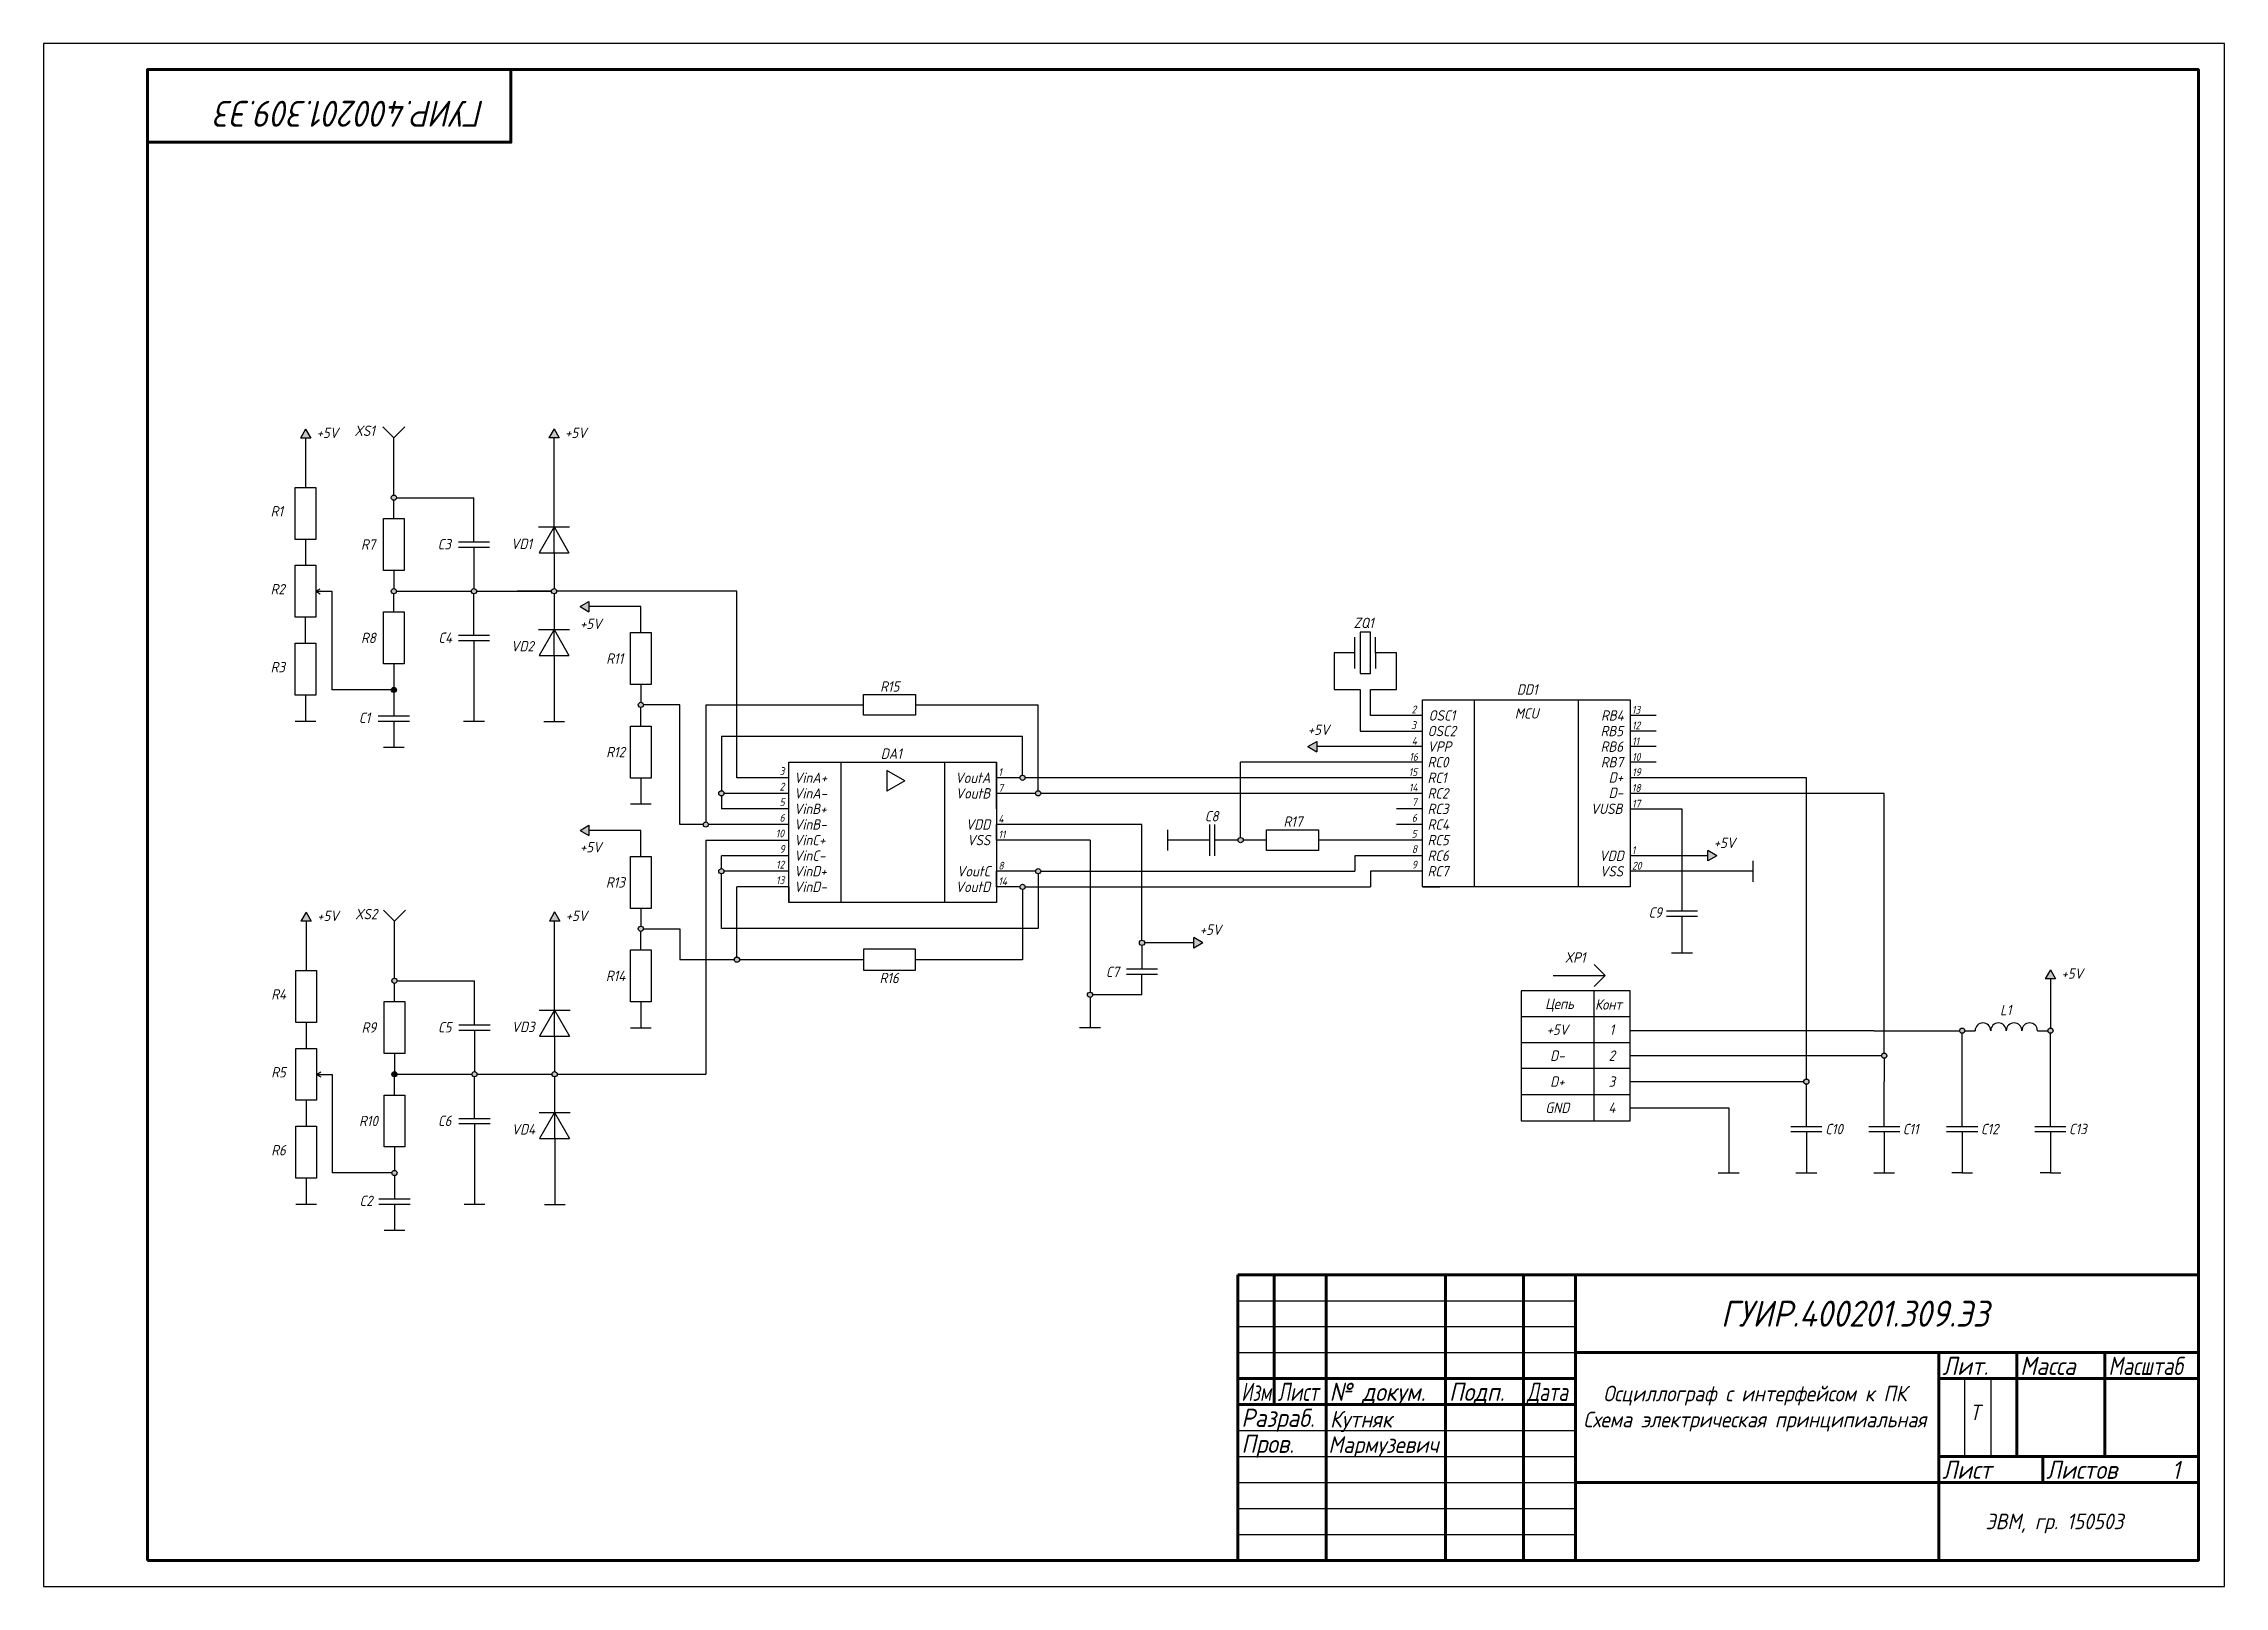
# Model space of a CAD drawing. Header units: millimetres. Extents: x 0 to 420, y 0 to 297.
import ezdxf
from ezdxf.enums import TextEntityAlignment as Align

# ---------------------------------------------------------------- set-up
doc = ezdxf.new("R2010")
doc.units = ezdxf.units.MM
doc.header["$LTSCALE"] = 0.5
doc.layers.get('Defpoints').update_dxf_attribs({"color": 5})
doc.styles.get("Standard").update_dxf_attribs({"font": 'isocpeui.ttf', "width": 0.9})

msp = doc.modelspace()

# ---------------------------------------------------------------- hatches: boundary and pattern name
h = msp.add_hatch(color=256)
h.dxf.hatch_style = 1
h.paths.add_polyline_path([(66.98, 191.59, 1), (67.98, 191.59, 1)])
h.paths.add_polyline_path([(50.57, 129.81), (49.57, 128.07), (51.57, 128.07)])
h.paths.add_polyline_path([(67.09, 116.59, 1), (68.09, 116.59, 1)])
h.paths.add_polyline_path([(68.09, 79.59, 1), (67.09, 79.59, 1)])
h.paths.add_polyline_path([(43.36, 82.47), (47.23, 82.47), (47.23, 85.47), (43.36, 85.47)], flags=9)
h.paths.add_polyline_path([(43.36, 112.47), (47.34, 112.47), (47.34, 115.47), (43.36, 115.47)], flags=9)
h.paths.add_polyline_path([(43.36, 97.47), (47.33, 97.47), (47.33, 100.47), (43.36, 100.47)], flags=9)
h.paths.add_polyline_path([(60.35, 72.71), (63.85, 72.71), (63.85, 75.71), (60.35, 75.71)], flags=9)
h.paths.add_polyline_path([(308.67, 128.22), (312.46, 128.22), (312.46, 131.22), (308.67, 131.22)], flags=9)
h.paths.add_polyline_path([(107.81, 116.03), (112.72, 116.03), (112.72, 119.03), (107.81, 119.03)], flags=9)
h.paths.add_polyline_path([(107.81, 134.03), (112.72, 134.03), (112.72, 137.03), (107.81, 137.03)], flags=9)
h.paths.add_polyline_path([(389.63, 86.55), (394.36, 86.55), (394.36, 89.55), (389.63, 89.55)], flags=9)
h.paths.add_polyline_path([(238.29, 145.69), (243.3, 145.69), (243.3, 148.73), (238.29, 148.73)], flags=9)
h.paths.add_polyline_path([(223.15, 146.76), (226.95, 146.76), (226.95, 149.76), (223.15, 149.76)], flags=9)
h.paths.add_polyline_path([(305.54, 137.62), (308.34, 137.62), (308.34, 139.87), (305.54, 139.87)], flags=9)
h.paths.add_polyline_path([(298.9, 136.16), (304.71, 136.16), (304.71, 139.16), (298.9, 139.16)], flags=9)
h.paths.add_polyline_path([(305.52, 140.62), (307.17, 140.62), (307.17, 142.87), (305.52, 142.87)], flags=9)
h.paths.add_polyline_path([(299, 139.16), (304.84, 139.16), (304.84, 142.16), (299, 142.16)], flags=9)
h.paths.add_polyline_path([(91.02, 86.49), (95, 86.49), (95, 89.49), (91.02, 89.49)], flags=9)
h.paths.add_polyline_path([(91.02, 106.2), (95, 106.2), (95, 109.2), (91.02, 109.2)], flags=9)
h.paths.add_polyline_path([(75.46, 88.13), (79.15, 88.13), (79.15, 91.13), (75.46, 91.13)], flags=9)
h.paths.add_polyline_path([(60.27, 88.09), (65.12, 88.09), (65.12, 91.09), (60.27, 91.09)], flags=9)
h.paths.add_polyline_path([(75.46, 106.13), (79.25, 106.13), (79.25, 109.13), (75.46, 109.13)], flags=9)
h.paths.add_polyline_path([(60.76, 106.09), (64.74, 106.09), (64.74, 109.09), (60.76, 109.09)], flags=9)
h.paths.add_polyline_path([(59.5, 126.47), (65.16, 126.47), (65.16, 129.47), (59.5, 129.47)], flags=9)
h.paths.add_polyline_path([(160.51, 115.62), (165.32, 115.62), (165.32, 118.62), (160.51, 118.62)], flags=9)
h.paths.add_polyline_path([(107.87, 159.12), (112.78, 159.12), (112.78, 162.12), (107.87, 162.12)], flags=9)
h.paths.add_polyline_path([(107.87, 177.12), (112.49, 177.12), (112.49, 180.12), (107.87, 180.12)], flags=9)
h.paths.add_polyline_path([(183.52, 143.62), (185.87, 143.62), (185.87, 145.87), (183.52, 145.87)], flags=9)
h.paths.add_polyline_path([(177.03, 142.17), (182.84, 142.17), (182.84, 145.17), (177.03, 145.17)], flags=9)
h.paths.add_polyline_path([(183.52, 146.62), (185.39, 146.62), (185.39, 148.87), (183.52, 148.87)], flags=9)
h.paths.add_polyline_path([(177, 145.17), (182.84, 145.17), (182.84, 148.17), (177, 148.17)], flags=9)
h.paths.add_polyline_path([(183.52, 134.62), (186.09, 134.62), (186.09, 136.87), (183.52, 136.87)], flags=9)
h.paths.add_polyline_path([(174.76, 133.17), (182.84, 133.17), (182.84, 136.17), (174.76, 136.17)], flags=9)
h.paths.add_polyline_path([(183.52, 137.62), (185.39, 137.62), (185.39, 139.87), (183.52, 139.87)], flags=9)
h.paths.add_polyline_path([(174.87, 136.17), (182.84, 136.17), (182.84, 139.17), (174.87, 139.17)], flags=9)
h.paths.add_polyline_path([(160.63, 171.74), (165.53, 171.74), (165.53, 174.74), (160.63, 174.74)], flags=9)
h.paths.add_polyline_path([(90.9, 179.49), (94.88, 179.49), (94.88, 182.49), (90.9, 182.49)], flags=9)
h.paths.add_polyline_path([(90.9, 199.2), (94.59, 199.2), (94.59, 202.2), (90.9, 202.2)], flags=9)
h.paths.add_polyline_path([(43.24, 175.47), (47.22, 175.47), (47.22, 178.47), (43.24, 178.47)], flags=9)
h.paths.add_polyline_path([(43.24, 205.47), (46.93, 205.47), (46.93, 208.47), (43.24, 208.47)], flags=9)
h.paths.add_polyline_path([(43.24, 190.47), (47.22, 190.47), (47.22, 193.47), (43.24, 193.47)], flags=9)
h.paths.add_polyline_path([(160.74, 158.81), (166.11, 158.81), (166.11, 161.81), (160.74, 161.81)], flags=9)
h.paths.add_polyline_path([(60.23, 165.71), (63.74, 165.71), (63.74, 168.71), (60.23, 168.71)], flags=9)
h.paths.add_polyline_path([(75.53, 181.13), (79.33, 181.13), (79.33, 184.13), (75.53, 184.13)], flags=9)
h.paths.add_polyline_path([(60.65, 181.09), (64.63, 181.09), (64.63, 184.09), (60.65, 184.09)], flags=9)
h.paths.add_polyline_path([(75.4, 199.13), (79.2, 199.13), (79.2, 202.13), (75.4, 202.13)], flags=9)
h.paths.add_polyline_path([(60.64, 199.06), (64.72, 199.06), (64.72, 202.1), (60.64, 202.1)], flags=9)
h.paths.add_polyline_path([(59.38, 220.97), (64.75, 220.97), (64.75, 223.97), (59.38, 223.97)], flags=9)
h.paths.add_polyline_path([(204.1, 116.76), (207.99, 116.76), (207.99, 119.79), (204.1, 119.79)], flags=9)
h.paths.add_polyline_path([(300.7, 99.87), (303.19, 99.87), (303.19, 104.67), (300.7, 104.67)], flags=9)
h.paths.add_polyline_path([(300.68, 89.85), (303.18, 89.85), (303.18, 94.65), (300.68, 94.65)], flags=9)
h.paths.add_polyline_path([(300.7, 94.87), (303.19, 94.87), (303.19, 99.67), (300.7, 99.67)], flags=9)
h.paths.add_polyline_path([(300.68, 104.87), (302.88, 104.87), (302.88, 109.67), (300.68, 109.67)], flags=9)
h.paths.add_polyline_path([(288.57, 89.85), (294.23, 89.85), (294.23, 94.65), (288.57, 94.65)], flags=9)
h.paths.add_polyline_path([(289.57, 94.87), (293.36, 94.87), (293.36, 99.67), (289.57, 99.67)], flags=9)
h.paths.add_polyline_path([(289.58, 99.87), (293.37, 99.87), (293.37, 104.67), (289.58, 104.67)], flags=9)
h.paths.add_polyline_path([(289.48, 104.87), (293.26, 104.87), (293.26, 109.67), (289.48, 109.67)], flags=9)
h.paths.add_polyline_path([(183.51, 152.6), (185.45, 152.6), (185.45, 154.88), (183.51, 154.88)], flags=9)
h.paths.add_polyline_path([(174.85, 151.17), (182.84, 151.17), (182.84, 154.17), (174.85, 154.17)], flags=9)
h.paths.add_polyline_path([(183.52, 155.62), (185.17, 155.62), (185.17, 157.87), (183.52, 157.87)], flags=9)
h.paths.add_polyline_path([(174.76, 154.17), (182.84, 154.17), (182.84, 157.17), (174.76, 157.17)], flags=9)
h.paths.add_polyline_path([(141.38, 155.84), (143.24, 155.84), (143.24, 158.09), (141.38, 158.09)], flags=9)
h.paths.add_polyline_path([(144.05, 154.17), (151.58, 154.17), (151.58, 157.17), (144.05, 157.17)], flags=9)
h.paths.add_polyline_path([(140.7, 134.81), (143.26, 134.81), (143.26, 137.06), (140.7, 137.06)], flags=9)
h.paths.add_polyline_path([(144.05, 133.17), (151.39, 133.17), (151.39, 136.17), (144.05, 136.17)], flags=9)
h.paths.add_polyline_path([(140.7, 137.81), (143.26, 137.81), (143.26, 140.06), (140.7, 140.06)], flags=9)
h.paths.add_polyline_path([(144.05, 136.17), (151.39, 136.17), (151.39, 139.17), (144.05, 139.17)], flags=9)
h.paths.add_polyline_path([(141.38, 140.84), (143.24, 140.84), (143.24, 143.09), (141.38, 143.09)], flags=9)
h.paths.add_polyline_path([(144.05, 139.17), (151.2, 139.17), (151.2, 142.17), (144.05, 142.17)], flags=9)
h.paths.add_polyline_path([(140.65, 143.81), (143.16, 143.81), (143.16, 146.06), (140.65, 146.06)], flags=9)
h.paths.add_polyline_path([(144.05, 142.17), (151.2, 142.17), (151.2, 145.17), (144.05, 145.17)], flags=9)
h.paths.add_polyline_path([(141.38, 146.84), (143.17, 146.84), (143.17, 149.09), (141.38, 149.09)], flags=9)
h.paths.add_polyline_path([(144.05, 145.17), (151.39, 145.17), (151.39, 148.17), (144.05, 148.17)], flags=9)
h.paths.add_polyline_path([(141.38, 149.84), (143.24, 149.84), (143.24, 152.09), (141.38, 152.09)], flags=9)
h.paths.add_polyline_path([(144.05, 148.17), (151.39, 148.17), (151.39, 151.17), (144.05, 151.17)], flags=9)
h.paths.add_polyline_path([(141.38, 152.84), (143.25, 152.84), (143.25, 155.09), (141.38, 155.09)], flags=9)
h.paths.add_polyline_path([(144.05, 151.17), (151.58, 151.17), (151.58, 154.17), (144.05, 154.17)], flags=9)
h.paths.add_polyline_path([(372.67, 86.54), (377.4, 86.54), (377.4, 89.54), (372.67, 89.54)], flags=9)
h.paths.add_polyline_path([(376.31, 109.46), (379.82, 109.46), (379.82, 112.46), (376.31, 112.46)], flags=9)
h.paths.add_polyline_path([(342.7, 86.54), (347.37, 86.54), (347.37, 89.54), (342.7, 89.54)], flags=9)
h.paths.add_polyline_path([(357.62, 86.54), (362.06, 86.54), (362.06, 89.54), (357.62, 89.54)], flags=9)
h.paths.add_polyline_path([(288.6, 110.15), (295.4, 110.15), (295.4, 113.75), (288.6, 113.75)], flags=9)
h.paths.add_polyline_path([(298.32, 110.52), (305.16, 110.52), (305.16, 113.52), (298.32, 113.52)], flags=9)
h.paths.add_polyline_path([(292.47, 119.57), (297.84, 119.57), (297.84, 122.57), (292.47, 122.57)], flags=9)
h.paths.add_polyline_path([(251.8, 183.98), (256.98, 183.98), (256.98, 186.99), (251.8, 186.99)], flags=9)
h.paths.add_polyline_path([(305.54, 149.53), (308.18, 149.53), (308.18, 151.81), (305.54, 151.81)], flags=9)
h.paths.add_polyline_path([(305.52, 152.58), (308.09, 152.58), (308.09, 154.83), (305.52, 154.83)], flags=9)
h.paths.add_polyline_path([(305.57, 155.63), (308.14, 155.63), (308.14, 157.88), (305.57, 157.88)], flags=9)
h.paths.add_polyline_path([(297.36, 148.19), (304.6, 148.19), (304.6, 151.19), (297.36, 151.19)], flags=9)
h.paths.add_polyline_path([(300.91, 151.27), (304.71, 151.27), (304.71, 154.27), (300.91, 154.27)], flags=9)
h.paths.add_polyline_path([(300.91, 154.21), (304.71, 154.21), (304.71, 157.21), (300.91, 157.21)], flags=9)
h.paths.add_polyline_path([(305.58, 158.56), (308.09, 158.56), (308.09, 160.81), (305.58, 160.81)], flags=9)
h.paths.add_polyline_path([(305.55, 161.56), (307.9, 161.56), (307.9, 163.81), (305.55, 163.81)], flags=9)
h.paths.add_polyline_path([(299.15, 157.13), (304.72, 157.13), (304.72, 160.17), (299.15, 160.17)], flags=9)
h.paths.add_polyline_path([(299.34, 160.16), (304.71, 160.16), (304.71, 163.16), (299.34, 163.16)], flags=9)
h.paths.add_polyline_path([(305.54, 164.62), (308.11, 164.62), (308.11, 166.87), (305.54, 166.87)], flags=9)
h.paths.add_polyline_path([(299.25, 163.16), (304.71, 163.16), (304.71, 166.16), (299.25, 166.16)], flags=9)
h.paths.add_polyline_path([(263.15, 137.82), (265.01, 137.82), (265.01, 140.07), (263.15, 140.07)], flags=9)
h.paths.add_polyline_path([(266.05, 136.13), (271.43, 136.13), (271.43, 139.17), (266.05, 139.17)], flags=9)
h.paths.add_polyline_path([(305.52, 167.62), (308.09, 167.62), (308.09, 169.87), (305.52, 169.87)], flags=9)
h.paths.add_polyline_path([(263.15, 140.82), (265.02, 140.82), (265.02, 143.07), (263.15, 143.07)], flags=9)
h.paths.add_polyline_path([(263.11, 143.77), (264.97, 143.77), (264.97, 146.02), (263.11, 146.02)], flags=9)
h.paths.add_polyline_path([(263.15, 146.83), (264.94, 146.83), (264.94, 149.08), (263.15, 149.08)], flags=9)
h.paths.add_polyline_path([(263.16, 149.82), (265.1, 149.82), (265.1, 152.1), (263.16, 152.1)], flags=9)
h.paths.add_polyline_path([(262.57, 152.65), (265.14, 152.65), (265.14, 154.9), (262.57, 154.9)], flags=9)
h.paths.add_polyline_path([(262.54, 155.63), (265.1, 155.63), (265.1, 157.88), (262.54, 157.88)], flags=9)
h.paths.add_polyline_path([(262.66, 158.57), (265.14, 158.57), (265.14, 160.82), (262.66, 160.82)], flags=9)
h.paths.add_polyline_path([(263.12, 161.63), (264.99, 161.63), (264.99, 163.88), (263.12, 163.88)], flags=9)
h.paths.add_polyline_path([(263.01, 164.69), (264.88, 164.69), (264.88, 166.94), (263.01, 166.94)], flags=9)
h.paths.add_polyline_path([(263.09, 167.67), (264.96, 167.67), (264.96, 169.92), (263.09, 169.92)], flags=9)
h.paths.add_polyline_path([(282.85, 166.56), (288.59, 166.56), (288.59, 169.56), (282.85, 169.56)], flags=9)
h.paths.add_polyline_path([(283.25, 171.16), (288.43, 171.16), (288.43, 174.16), (283.25, 174.16)], flags=9)
h.paths.add_polyline_path([(299.37, 166.16), (304.84, 166.16), (304.84, 169.16), (299.37, 169.16)], flags=9)
h.paths.add_polyline_path([(266.24, 166.17), (272.72, 166.17), (272.72, 169.17), (266.24, 169.17)], flags=9)
h.paths.add_polyline_path([(266.05, 163.17), (272.83, 163.17), (272.83, 166.17), (266.05, 166.17)], flags=9)
h.paths.add_polyline_path([(266.05, 160.17), (271.87, 160.17), (271.87, 163.17), (266.05, 163.17)], flags=9)
h.paths.add_polyline_path([(266.05, 157.17), (271.27, 157.17), (271.27, 160.17), (266.05, 160.17)], flags=9)
h.paths.add_polyline_path([(266.05, 139.17), (271.23, 139.17), (271.23, 142.17), (266.05, 142.17)], flags=9)
h.paths.add_polyline_path([(266.05, 142.17), (271.33, 142.17), (271.33, 145.17), (266.05, 145.17)], flags=9)
h.paths.add_polyline_path([(266.05, 145.17), (271.34, 145.17), (271.34, 148.17), (266.05, 148.17)], flags=9)
h.paths.add_polyline_path([(266.05, 148.17), (271.34, 148.17), (271.34, 151.17), (266.05, 151.17)], flags=9)
h.paths.add_polyline_path([(266.05, 151.17), (271.34, 151.17), (271.34, 154.17), (266.05, 154.17)], flags=9)
h.paths.add_polyline_path([(266.05, 154.17), (271.05, 154.17), (271.05, 157.17), (266.05, 157.17)], flags=9)
h.paths.add_polyline_path([(300.07, 23.67), (362.08, 23.67), (362.08, 40.87), (300.07, 40.87)], flags=9)
h.paths.add_polyline_path([(381.14, 19.85), (384.99, 19.85), (384.99, 25.1), (381.14, 25.1)], flags=9)
h.paths.add_polyline_path([(410.74, 19.79), (414.59, 19.79), (414.59, 25.04), (410.74, 25.04)], flags=9)
h.paths.add_polyline_path([(374.76, 9.13), (404.25, 9.13), (404.25, 14.98), (374.76, 14.98)], flags=9)
h.paths.add_polyline_path([(371.99, 31.25), (376.12, 31.25), (376.12, 35.75), (371.99, 35.75)], flags=9)
h.paths.add_polyline_path([(323.51, 48.75), (380.99, 48.75), (380.99, 56.25), (323.51, 56.25)], flags=9)
h.paths.add_polyline_path([(87.99, 287.25), (30.51, 287.25), (30.51, 279.75), (87.99, 279.75)], flags=9)
h.paths.add_polyline_path([(248.13, 23.69), (272.32, 23.69), (272.32, 29.93), (248.13, 29.93)], flags=9)
h.paths.add_polyline_path([(248.44, 28.58), (264.14, 28.58), (264.14, 34.82), (248.44, 34.82)], flags=9)
h.paths.add_polyline_path([(366.53, 19.83), (378.18, 19.83), (378.18, 25.08), (366.53, 25.08)], flags=9)
h.paths.add_polyline_path([(386.53, 19.83), (402.71, 19.83), (402.71, 25.08), (386.53, 25.08)], flags=9)
h.paths.add_polyline_path([(398.53, 39.83), (416.93, 39.83), (416.93, 45.08), (398.53, 45.08)], flags=9)
h.paths.add_polyline_path([(381.53, 39.83), (395.35, 39.83), (395.35, 45.08), (381.53, 45.08)], flags=9)
h.paths.add_polyline_path([(366.53, 39.83), (377.09, 39.83), (377.09, 45.08), (366.53, 45.08)], flags=9)
h.paths.add_polyline_path([(231.27, 23.51), (243.98, 23.51), (243.98, 30.34), (231.27, 30.34)], flags=9)
h.paths.add_polyline_path([(231.27, 28.51), (249.03, 28.51), (249.03, 35.34), (231.27, 35.34)], flags=9)
h.paths.add_polyline_path([(286.4, 34.17), (297.65, 34.17), (297.65, 40.21), (286.4, 40.21)], flags=9)
h.paths.add_polyline_path([(271.53, 34.83), (283.72, 34.83), (283.72, 40.08), (271.53, 40.08)], flags=9)
h.paths.add_polyline_path([(248.27, 33.51), (269.14, 33.51), (269.14, 40.34), (248.27, 40.34)], flags=9)
h.paths.add_polyline_path([(238.53, 34.83), (248.53, 34.83), (248.53, 40.08), (238.53, 40.08)], flags=9)
h.paths.add_polyline_path([(231.53, 34.83), (239.75, 34.83), (239.75, 40.08), (231.53, 40.08)], flags=9)
h = msp.add_hatch(color=256)
h.dxf.hatch_style = 1
h.paths.add_polyline_path([(385.51, 116.97), (387.51, 116.97), (386.51, 118.71)])
h.paths.add_polyline_path([(320.54, 139.66), (322.27, 140.66), (320.54, 141.66)])
h.paths.add_polyline_path([(370.02, 106.97, 1), (369.02, 106.97, 1)])
h.paths.add_polyline_path([(387.01, 106.97, 1), (386.01, 106.97, 1)])
h.paths.add_polyline_path([(354.01, 102.16, 1), (355.01, 102.16, 1)])
h.paths.add_polyline_path([(340.01, 97.16, 1), (339.01, 97.16, 1)])
h.paths.add_polyline_path([(245.23, 160.67), (245.23, 162.67), (243.49, 161.67)])
h.paths.add_polyline_path([(231.05, 143.67, 1), (230.05, 143.67, 1)])
h.paths.add_polyline_path([(211.05, 123.89, 1), (212.05, 123.89, 1)])
h.paths.add_polyline_path([(202.05, 113.89, 1), (201.05, 113.89, 1)])
h.paths.add_polyline_path([(191.05, 152.67, 1), (192.05, 152.67, 1)])
h.paths.add_polyline_path([(189.05, 155.67, 1), (188.05, 155.67, 1)])
h.paths.add_polyline_path([(189.05, 134.67, 1), (188.05, 134.67, 1)])
h.paths.add_polyline_path([(191.05, 137.67, 1), (192.05, 137.67, 1)])
h.paths.add_polyline_path([(223.29, 123.89), (221.55, 124.89), (221.55, 122.89)])
h.paths.add_polyline_path([(130.05, 152.67, 1), (131.05, 152.67, 1)])
h.paths.add_polyline_path([(128.05, 146.67, 1), (127.05, 146.67, 1)])
h.paths.add_polyline_path([(131.05, 137.67, 1), (130.05, 137.67, 1)])
h.paths.add_polyline_path([(134.05, 120.64, 1), (133.05, 120.64, 1)])
h.paths.add_polyline_path([(114.55, 126.6, 1), (115.55, 126.6, 1)])
h.paths.add_polyline_path([(115.55, 169.7, 1), (114.55, 169.7, 1)])
h.paths.add_polyline_path([(105.05, 144.53), (105.05, 146.53), (103.32, 145.53)])
h.paths.add_polyline_path([(98.43, 129.83), (97.43, 128.09), (99.43, 128.09)])
h.paths.add_polyline_path([(103.32, 188.62), (105.05, 187.62), (105.05, 189.62)])
h.paths.add_polyline_path([(97.82, 191.59, 1), (98.82, 191.59, 1)])
h.paths.add_polyline_path([(83.4, 191.59, 1), (82.4, 191.59, 1)])
h.paths.add_polyline_path([(66.98, 209.59, 1), (67.98, 209.59, 1)])
h.paths.add_polyline_path([(51.46, 221.07), (50.46, 222.81), (49.46, 221.07)])
h.paths.add_polyline_path([(98.32, 222.83), (97.32, 221.09), (99.32, 221.09)])
h.paths.add_polyline_path([(97.93, 98.59, 1), (98.93, 98.59, 1)])
h.paths.add_polyline_path([(82.51, 98.59, 1), (83.51, 98.59, 1)])
h = msp.add_hatch(color=256)
h.dxf.hatch_style = 1
h.paths.add_polyline_path([(67.98, 172.59, 1), (66.98, 172.59, 1)])
h = msp.add_hatch(color=256)
h.dxf.hatch_style = 1
h.paths.add_polyline_path([(68.09, 98.59, 1), (67.09, 98.59, 1)])

# ---------------------------------------------------------------- linework, layer by layer
for p, q in [((50.46, 222.81), (49.46, 221.07)), ((50.46, 222.81), (51.46, 221.07)), ((65.36, 223.21), (67.48, 221.09)), ((67.48, 221.09), (69.6, 223.21)), ((98.32, 222.83), (97.32, 221.09)), ((98.32, 222.83), (99.32, 221.09)), ((51.46, 221.07), (49.46, 221.07)), ((50.46, 221.07), (50.46, 211.57)), ((67.48, 210.09), (67.48, 221.09)), ((99.32, 221.09), (97.32, 221.09)), ((98.32, 203.95), (98.32, 221.09)), ((67.48, 205.59), (67.48, 209.09)), ((67.98, 209.59), (82.9, 209.59)), ((82.9, 201.09), (82.9, 209.59)), ((95.32, 203.95), (101.32, 203.95)), ((98.32, 203.95), (95.43, 198.95)), ((98.32, 203.95), (101.2, 198.95)), ((98.32, 198.95), (98.32, 203.95)), ((50.46, 201.57), (50.46, 196.57)), ((79.9, 201.09), (85.9, 201.09)), ((79.9, 200.09), (85.9, 200.09)), ((82.9, 200.09), (82.9, 192.09)), ((95.43, 198.95), (101.2, 198.95)), ((98.32, 198.95), (98.32, 192.09)), ((67.48, 195.59), (67.48, 192.09)), ((52.46, 191.57), (53.3, 192.05)), ((52.46, 191.57), (53.3, 191.09)), ((52.46, 191.57), (55.5, 191.57)), ((55.5, 191.57), (55.5, 172.59)), ((67.48, 187.59), (67.48, 191.09)), ((67.98, 191.59), (82.4, 191.59)), ((82.9, 183.09), (82.9, 191.09)), ((83.4, 191.59), (97.82, 191.59)), ((97.82, 191.59), (91.23, 191.59)), ((98.32, 191.09), (98.32, 184.23)), ((133.55, 191.59), (98.82, 191.59)), ((103.32, 188.62), (105.05, 189.62)), ((105.05, 189.62), (105.05, 187.62)), ((133.55, 155.67), (133.55, 191.59)), ((50.46, 181.57), (50.46, 186.57)), ((103.32, 188.62), (105.05, 187.62)), ((115.05, 188.62), (105.05, 188.62)), ((115.05, 183.62), (115.05, 188.62)), ((79.9, 183.09), (85.9, 183.09)), ((79.9, 182.09), (85.9, 182.09)), ((82.9, 182.09), (82.9, 171.59)), ((95.32, 184.23), (101.32, 184.23)), ((98.32, 184.23), (95.43, 179.23)), ((98.32, 184.23), (101.2, 179.23)), ((98.35, 179.23), (98.35, 184.18)), ((252.55, 176.71), (252.55, 182.71)), ((256.55, 179.71), (256.55, 182.71)), ((67.48, 177.59), (67.48, 173.09)), ((95.43, 179.23), (101.2, 179.23)), ((98.35, 179.23), (98.35, 166.5)), ((252.55, 179.71), (248.55, 179.71)), ((248.55, 179.71), (248.55, 172.66)), ((256.55, 179.71), (256.55, 176.71)), ((260.55, 179.71), (256.55, 179.71)), ((260.55, 172.66), (260.55, 179.71)), ((66.98, 172.59), (55.5, 172.59)), ((115.05, 173.62), (115.05, 170.2)), ((248.55, 172.66), (253.55, 172.66)), ((253.55, 172.66), (253.55, 164.67)), ((255.55, 167.66), (255.55, 172.66)), ((255.55, 172.66), (260.55, 172.66)), ((50.46, 171.57), (50.46, 166.57)), ((67.48, 172.09), (67.48, 167.59)), ((82.9, 171.59), (82.9, 166.59)), ((115.05, 165.62), (115.05, 169.2)), ((122.55, 169.7), (115.55, 169.7)), ((122.55, 146.67), (122.55, 169.7)), ((127.55, 169.7), (127.55, 147.17)), ((127.55, 169.7), (157.92, 169.7)), ((167.92, 169.7), (191.55, 169.7)), ((191.55, 153.17), (191.55, 169.7)), ((275.55, 170.66), (275.55, 134.67)), ((295.55, 170.66), (295.55, 134.67)), ((48.46, 166.57), (52.46, 166.57)), ((64.48, 167.59), (70.48, 167.59)), ((64.48, 166.59), (70.48, 166.59)), ((67.48, 166.59), (67.48, 161.59)), ((80.9, 166.59), (84.9, 166.59)), ((96.35, 166.5), (100.35, 166.5)), ((253.55, 164.67), (265.54, 164.67)), ((265.55, 167.66), (255.55, 167.66)), ((310.55, 167.66), (305.55, 167.66)), ((310.55, 164.66), (305.55, 164.66)), ((65.48, 161.59), (69.48, 161.59)), ((130.55, 163.67), (188.55, 163.67)), ((130.55, 163.67), (130.55, 153.17)), ((188.55, 156.17), (188.55, 163.67)), ((243.49, 161.67), (245.23, 162.67)), ((243.49, 161.67), (245.23, 160.67)), ((245.23, 162.67), (245.23, 160.67)), ((265.55, 161.67), (245.23, 161.67)), ((310.55, 161.66), (305.55, 161.66)), ((115.05, 155.62), (115.05, 150.62)), ((143.55, 155.67), (133.55, 155.67)), ((153.55, 158.67), (153.55, 131.67)), ((165.86, 155.06), (162.39, 157.06)), ((162.39, 157.06), (162.39, 153.06)), ((173.55, 158.67), (173.55, 131.67)), ((183.55, 155.67), (183.55, 158.67)), ((188.05, 155.67), (183.55, 155.67)), ((183.55, 152.67), (183.55, 155.67)), ((265.55, 155.67), (189.05, 155.67)), ((265.55, 158.67), (230.55, 158.67)), ((230.55, 144.17), (230.55, 158.67)), ((310.55, 158.66), (305.55, 158.66)), ((339.51, 155.66), (305.55, 155.66)), ((339.51, 97.66), (339.51, 155.66)), ((130.55, 152.17), (130.55, 149.67)), ((143.55, 152.67), (131.05, 152.67)), ((143.55, 149.67), (143.55, 152.67)), ((165.86, 155.06), (162.39, 153.06)), ((191.05, 152.67), (183.55, 152.67)), ((183.55, 149.67), (183.55, 152.67)), ((265.55, 152.67), (192.05, 152.67)), ((354.51, 152.66), (305.55, 152.66)), ((354.51, 102.66), (354.51, 152.66)), ((113.05, 150.62), (117.05, 150.62)), ((143.55, 149.67), (130.55, 149.67)), ((265.55, 149.67), (260.55, 149.67)), ((305.55, 149.66), (315.55, 149.66)), ((315.55, 149.66), (315.55, 129.97)), ((103.32, 145.53), (105.05, 146.53)), ((103.32, 145.53), (105.05, 144.53)), ((105.05, 146.53), (105.05, 144.53)), ((115.05, 145.53), (105.05, 145.53)), ((115.05, 140.53), (115.05, 145.53)), ((127.05, 146.67), (122.55, 146.67)), ((127.55, 143.67), (143.55, 143.67)), ((127.55, 143.67), (127.55, 98.59)), ((143.55, 146.67), (128.05, 146.67)), ((211.55, 146.67), (183.55, 146.67)), ((183.55, 143.67), (183.55, 146.67)), ((201.55, 143.67), (183.55, 143.67)), ((201.55, 143.67), (201.55, 114.39)), ((211.55, 124.39), (211.55, 146.67)), ((216.55, 141.67), (216.55, 145.67)), ((224.55, 143.67), (216.55, 143.67)), ((224.55, 146.67), (224.55, 140.67)), ((225.55, 146.67), (225.55, 140.67)), ((230.05, 143.67), (225.55, 143.67)), ((235.55, 143.67), (231.05, 143.67)), ((265.55, 143.67), (245.55, 143.67)), ((265.55, 146.67), (260.55, 146.67)), ((143.55, 140.67), (130.55, 140.67)), ((130.55, 138.17), (130.55, 140.67)), ((255.55, 140.67), (252.55, 140.67)), ((252.55, 140.67), (252.55, 137.67)), ((265.55, 140.67), (255.55, 140.67)), ((320.54, 140.66), (305.55, 140.66)), ((322.27, 140.66), (320.54, 141.66)), ((320.54, 139.66), (320.54, 141.66)), ((322.27, 140.66), (320.54, 139.66)), ((329.25, 135.66), (329.25, 139.66)), ((130.55, 126.67), (130.55, 137.17)), ((143.55, 137.67), (131.05, 137.67)), ((143.55, 134.67), (133.55, 134.67)), ((133.55, 121.14), (133.55, 134.67)), ((143.55, 134.67), (143.55, 131.67)), ((191.05, 137.67), (183.55, 137.67)), ((183.55, 134.67), (183.55, 137.67)), ((188.05, 134.67), (183.55, 134.67)), ((189.05, 134.67), (255.55, 134.67)), ((191.55, 137.17), (191.55, 126.67)), ((192.05, 137.67), (252.55, 137.67)), ((265.55, 137.67), (255.55, 137.67)), ((255.55, 137.67), (255.55, 134.67)), ((265.55, 134.67), (268.92, 134.67)), ((329.25, 137.66), (305.55, 137.66)), ((115.05, 130.53), (115.05, 127.1)), ((188.55, 134.17), (188.55, 120.64)), ((50.57, 129.81), (49.57, 128.07)), ((51.57, 128.07), (49.57, 128.07)), ((50.57, 129.81), (51.57, 128.07)), ((50.57, 128.07), (50.57, 118.57)), ((65.47, 130.16), (67.59, 128.04)), ((67.59, 128.04), (69.71, 130.16)), ((67.59, 117.09), (67.59, 128.04)), ((98.43, 129.83), (97.43, 128.09)), ((99.43, 128.09), (97.43, 128.09)), ((98.43, 129.83), (99.43, 128.09)), ((98.43, 110.95), (98.43, 128.09)), ((115.05, 122.53), (115.05, 126.1)), ((115.55, 126.6), (122.55, 126.6)), ((122.55, 126.6), (122.55, 120.64)), ((191.55, 126.67), (130.55, 126.67)), ((318.55, 129.97), (312.55, 129.97)), ((318.55, 128.97), (312.55, 128.97)), ((315.55, 128.97), (315.55, 121.94)), ((211.55, 123.39), (211.55, 118.89)), ((221.55, 123.89), (212.05, 123.89)), ((223.29, 123.89), (221.55, 124.89)), ((221.55, 122.89), (221.55, 124.89)), ((223.29, 123.89), (221.55, 122.89)), ((313.55, 121.94), (317.55, 121.94)), ((133.05, 120.64), (122.55, 120.64)), ((157.92, 120.64), (134.05, 120.64)), ((188.55, 120.64), (167.92, 120.64)), ((208.55, 118.89), (214.55, 118.89)), ((208.55, 117.89), (214.55, 117.89)), ((211.55, 113.89), (211.55, 117.89)), ((300.74, 117.59), (298.62, 119.72)), ((386.51, 118.71), (385.51, 116.97)), ((386.51, 118.71), (387.51, 116.97)), ((67.59, 112.59), (67.59, 116.09)), ((68.09, 116.59), (83.01, 116.59)), ((83.01, 108.09), (83.01, 116.59)), ((211.55, 113.89), (202.05, 113.89)), ((290.74, 117.59), (300.74, 117.59)), ((298.55, 114.67), (298.55, 89.65)), ((298.62, 115.47), (300.74, 117.59)), ((387.51, 116.97), (385.51, 116.97)), ((386.51, 116.97), (386.51, 107.47)), ((95.43, 110.95), (101.43, 110.95)), ((98.43, 110.95), (95.55, 105.95)), ((98.43, 110.95), (101.32, 105.95)), ((98.43, 105.95), (98.43, 110.95)), ((115.05, 112.53), (115.05, 107.53)), ((201.55, 113.39), (201.55, 107.61)), ((305.55, 109.67), (284.55, 109.67)), ((50.57, 108.57), (50.57, 103.57)), ((80.01, 108.09), (86.01, 108.09)), ((80.01, 107.09), (86.01, 107.09)), ((83.01, 107.09), (83.01, 99.09)), ((95.55, 105.95), (101.32, 105.95)), ((98.43, 105.95), (98.43, 99.09)), ((113.05, 107.53), (117.05, 107.53)), ((199.55, 107.61), (203.55, 107.61)), ((352.51, 106.98), (305.55, 106.98)), ((352.51, 106.98), (369.02, 106.97)), ((369.51, 88.48), (369.52, 106.47)), ((370.02, 106.97), (372.02, 106.97)), ((384.01, 106.98), (386.01, 106.97)), ((386.51, 88.48), (386.51, 106.47)), ((67.59, 102.59), (67.59, 99.09)), ((305.55, 104.67), (284.55, 104.67)), ((354.01, 102.16), (305.55, 102.16)), ((354.51, 101.66), (354.51, 97.16)), ((52.57, 98.57), (53.41, 99.05)), ((52.57, 98.57), (53.41, 98.09)), ((52.57, 98.57), (55.61, 98.57)), ((55.61, 98.57), (55.61, 79.59)), ((67.59, 94.59), (67.59, 98.09)), ((68.09, 98.59), (82.51, 98.59)), ((83.01, 90.09), (83.01, 98.09)), ((83.51, 98.59), (97.93, 98.59)), ((91.34, 98.59), (97.93, 98.59)), ((98.43, 98.09), (98.43, 91.23)), ((98.93, 98.59), (127.55, 98.59)), ((305.55, 99.67), (284.55, 99.67)), ((339.01, 97.16), (305.55, 97.16)), ((339.51, 88.48), (339.51, 96.66)), ((354.51, 88.48), (354.51, 97.16)), ((50.57, 93.57), (50.57, 88.57)), ((305.55, 94.65), (284.55, 94.65)), ((80.01, 90.09), (86.01, 90.09)), ((80.01, 89.09), (86.01, 89.09)), ((83.01, 89.09), (83.01, 78.59)), ((95.43, 91.23), (101.43, 91.23)), ((98.43, 91.23), (95.55, 86.23)), ((98.43, 91.23), (101.32, 86.23)), ((98.46, 86.23), (98.46, 91.18)), ((305.55, 92.15), (324.55, 92.15)), ((324.55, 92.15), (324.55, 79.59)), ((342.51, 88.48), (336.51, 88.48)), ((357.51, 88.48), (351.51, 88.48)), ((372.51, 88.48), (366.51, 88.48)), ((389.51, 88.48), (383.51, 88.48)), ((67.59, 84.59), (67.59, 80.09)), ((95.55, 86.23), (101.32, 86.23)), ((98.46, 86.23), (98.46, 73.5)), ((342.51, 87.48), (336.51, 87.48)), ((339.51, 87.48), (339.51, 79.59)), ((357.51, 87.48), (351.51, 87.48)), ((354.51, 87.48), (354.51, 79.59)), ((372.51, 87.48), (366.51, 87.48)), ((369.51, 87.48), (369.51, 79.59)), ((389.51, 87.48), (383.51, 87.48)), ((386.51, 87.48), (386.51, 79.59)), ((50.57, 78.57), (50.57, 73.57)), ((67.09, 79.59), (55.61, 79.59)), ((67.59, 79.09), (67.59, 74.59)), ((83.01, 78.59), (83.01, 73.59)), ((322.55, 79.59), (326.55, 79.59)), ((337.51, 79.59), (341.51, 79.59)), ((352.51, 79.59), (356.51, 79.59)), ((369.51, 79.59), (367.51, 79.59)), ((369.51, 79.59), (371.51, 79.59)), ((386.51, 79.59), (384.51, 79.59)), ((386.51, 79.59), (388.51, 79.59)), ((48.57, 73.57), (52.57, 73.57)), ((64.59, 74.59), (70.59, 74.59)), ((64.59, 73.59), (70.59, 73.59)), ((67.59, 73.59), (67.59, 68.59)), ((81.01, 73.59), (85.01, 73.59)), ((96.46, 73.5), (100.46, 73.5)), ((65.59, 68.59), (69.59, 68.59))]:
    msp.add_line(p, q)
at = {"color": 7, "linetype": 'Continuous', "lineweight": 60}
for p, q in [((415.02, 60), (230.02, 60)), ((230.02, 5), (230.02, 60)), ((237.02, 60), (237.02, 35)), ((247.02, 5), (247.02, 60)), ((270.02, 60), (270.02, 5)), ((285.02, 5), (285.02, 60)), ((295.02, 60), (295.02, 5)), ((295.02, 45), (415.02, 45)), ((365.02, 5), (365.02, 45)), ((380.02, 45), (380.02, 25)), ((397.02, 25), (397.02, 45)), ((230.02, 40), (295.02, 40)), ((365.02, 40), (415.02, 40)), ((230.02, 35), (295.02, 35)), ((365.02, 25), (415.02, 25)), ((385.02, 20), (385.02, 25)), ((295.02, 20), (415.02, 20))]:
    msp.add_line(p, q, dxfattribs=at)
at = {"color": 7, "linetype": 'Continuous', "lineweight": -3}
for p, q in [((230.02, 55), (295.02, 55)), ((230.02, 50), (295.02, 50)), ((230.02, 45), (295.02, 45)), ((370.02, 25), (370.02, 40)), ((375.02, 40), (375.02, 25)), ((230.02, 30), (295.02, 30)), ((230.02, 25), (295.02, 25)), ((230.02, 20), (295.02, 20)), ((230.02, 15), (295.02, 15)), ((230.02, 10), (295.02, 10))]:
    msp.add_line(p, q, dxfattribs=at)
at = {"color": 7, "linetype": 'Continuous'}
msp.add_line((365.02, 45), (365.02, 40), dxfattribs=at)
at = {"linetype": 'Continuous', "lineweight": 60}
msp.add_lwpolyline([(20.02, 5), (415.02, 5), (415.02, 292), (20.02, 292)], close=True, dxfattribs=at)
at = {"lineweight": 60}
msp.add_lwpolyline([(20.02, 292), (90.02, 292), (90.02, 278), (20.02, 278)], close=True, dxfattribs=at)
for points in [[(48.46, 201.57), (48.46, 211.57), (52.46, 211.57), (52.46, 201.57)], [(65.48, 195.59), (65.48, 205.59), (69.48, 205.59), (69.48, 195.59)], [(48.46, 186.57), (48.46, 196.57), (52.46, 196.57), (52.46, 186.57)], [(65.48, 177.59), (65.48, 187.59), (69.48, 187.59), (69.48, 177.59)], [(48.46, 171.57), (48.46, 181.57), (52.46, 181.57), (52.46, 171.57)], [(113.05, 173.62), (113.05, 183.62), (117.05, 183.62), (117.05, 173.62)], [(255.55, 175.71), (255.55, 183.71), (253.55, 183.71), (253.55, 175.71)], [(157.92, 171.7), (167.92, 171.7), (167.92, 167.7), (157.92, 167.7)], [(265.55, 170.66), (305.55, 170.66), (305.55, 134.67), (265.55, 134.67)], [(113.05, 155.62), (113.05, 165.62), (117.05, 165.62), (117.05, 155.62)], [(143.55, 158.67), (183.55, 158.67), (183.55, 131.67), (143.55, 131.67)], [(235.55, 145.67), (245.55, 145.67), (245.55, 141.67), (235.55, 141.67)], [(113.05, 130.53), (113.05, 140.53), (117.05, 140.53), (117.05, 130.53)], [(113.05, 112.53), (113.05, 122.53), (117.05, 122.53), (117.05, 112.53)], [(157.92, 118.64), (167.92, 118.64), (167.92, 122.64), (157.92, 122.64)], [(48.57, 108.57), (48.57, 118.57), (52.57, 118.57), (52.57, 108.57)], [(305.55, 114.67), (284.55, 114.67), (284.55, 89.65), (305.55, 89.65)], [(65.59, 102.59), (65.59, 112.59), (69.59, 112.59), (69.59, 102.59)], [(48.57, 93.57), (48.57, 103.57), (52.57, 103.57), (52.57, 93.57)], [(65.59, 84.59), (65.59, 94.59), (69.59, 94.59), (69.59, 84.59)], [(48.57, 78.57), (48.57, 88.57), (52.57, 88.57), (52.57, 78.57)]]:
    msp.add_lwpolyline(points, close=True)
for centre in [(67.48, 209.59), (67.48, 191.59), (82.9, 191.59), (98.32, 191.59), (67.48, 172.59), (115.05, 169.7), (188.55, 155.67), (130.55, 152.67), (191.55, 152.67), (127.55, 146.67), (230.55, 143.67), (130.55, 137.67), (188.55, 134.67), (191.55, 137.67), (115.05, 126.6), (211.55, 123.89), (211.55, 123.89), (133.55, 120.64), (67.59, 116.59), (201.55, 113.89), (369.52, 106.97), (369.52, 106.97), (386.51, 106.97), (386.51, 106.97), (354.51, 102.16), (67.59, 98.59), (83.01, 98.59), (98.43, 98.59), (339.51, 97.16), (67.59, 79.59)]:
    msp.add_circle(centre, 0.5)
for centre, start in [((373.52, 106.97), 360), ((376.51, 106.97), 0), ((379.51, 106.98), 360), ((382.51, 106.98), 0)]:
    msp.add_arc(centre, 1.5, start, 180)
at = {"layer": 'Defpoints'}
msp.add_lwpolyline([(0.02, 0), (420.02, 0), (420.02, 297), (0.02, 297)], close=True, dxfattribs=at)

# ---------------------------------------------------------------- texts
at = {"color": 7, "linetype": 'Continuous', "lineweight": -3, "width": 0.9}
msp.add_text('ГУИР.400201.309.Э3', height=5, rotation=180, dxfattribs=at).set_placement((85.02, 286))
at = {"color": 7, "linetype": 'Continuous', "lineweight": -3}
for s, height, width, p in [('+5V', 2, 0.9, (52.59, 221.07)), ('XS1', 2, 0.9, (59.88, 221.47)), ('+5V', 2, 0.9, (100.45, 221.09)), ('R1', 2, 0.9, (43.74, 205.97)), ('C3', 2, 0.9, (75.9, 199.63)), ('VD1', 2, 0.9, (90.03, 199.7)), ('R7', 2, 0.9, (61.15, 199.59)), ('R2', 2, 0.9, (43.74, 190.97)), ('+5V', 2, 0.9, (103.32, 184.31)), ('ZQ1', 2, 0.9, (252.3, 184.48)), ('R8', 2, 0.9, (61.15, 181.59)), ('C4', 2, 0.9, (76.03, 181.63)), ('VD2', 2, 0.9, (90.03, 179.99)), ('R3', 2, 0.9, (43.74, 175.97)), ('R11', 2, 0.9, (108.37, 177.62)), ('R15', 2, 0.9, (161.13, 172.24)), ('DD1', 2, 0.9, (283.75, 171.66)), ('C1', 2, 0.9, (60.73, 166.21)), ('2', 1.5, 0.9, (263.46, 168.05)), ('OSC1', 2, 0.9, (266.74, 166.67)), ('MCU', 2, 0.9, (283.35, 167.06)), ('13', 1.5, 0.9, (305.89, 167.99)), ('+5V', 2, 0.9, (243.49, 163.92)), ('3', 1.5, 0.9, (263.39, 165.06)), ('OSC2', 2, 0.9, (266.55, 163.67)), ('12', 1.5, 0.9, (305.92, 164.99)), ('R12', 2, 0.9, (108.37, 159.62)), ('DA1', 2, 0.9, (161.24, 159.31)), ('16', 1.5, 0.9, (263.03, 158.95)), ('4', 1.5, 0.9, (263.5, 162.01)), ('RC0', 2, 0.9, (266.55, 157.67)), ('VPP', 2, 0.9, (266.55, 160.67)), ('11', 1.5, 0.9, (305.93, 161.93)), ('10', 1.5, 0.9, (305.95, 158.93)), ('3', 1.5, 0.9, (141.75, 156.21)), ('VinA+', 2, 0.9, (144.55, 154.67)), ('1', 1.5, 0.9, (183.89, 156)), ('15', 1.5, 0.9, (262.91, 156)), ('RC1', 2, 0.9, (266.55, 154.67)), ('19', 1.5, 0.9, (305.95, 156)), ('2', 1.5, 0.9, (141.75, 153.21)), ('5', 1.5, 0.9, (141.75, 150.21)), ('VinA-', 2, 0.9, (144.55, 151.67)), ('7', 1.5, 0.9, (183.89, 153)), ('14', 1.5, 0.9, (262.95, 153.02)), ('7', 1.5, 0.9, (263.54, 150.22)), ('RC2', 2, 0.9, (266.55, 151.67)), ('18', 1.5, 0.9, (305.89, 152.95)), ('17', 1.5, 0.9, (305.92, 149.93)), ('6', 1.5, 0.9, (141.75, 147.21)), ('VinB+', 2, 0.9, (144.55, 148.67)), ('VinB-', 2, 0.9, (144.55, 145.67)), ('4', 1.5, 0.9, (183.89, 147)), ('C8', 2, 0.9, (223.65, 147.26)), ('R17', 2, 0.9, (238.8, 146.22)), ('6', 1.5, 0.9, (263.52, 147.2)), ('RC3', 2, 0.9, (266.55, 148.67)), ('RC4', 2, 0.9, (266.55, 145.67)), ('+5V', 2, 0.9, (103.32, 141.31)), ('10', 1.5, 0.9, (141.02, 144.19)), ('VinC+', 2, 0.9, (144.55, 142.67)), ('11', 1.5, 0.9, (183.89, 144)), ('5', 1.5, 0.9, (263.48, 144.14)), ('RC5', 2, 0.9, (266.55, 142.67)), ('+5V', 2, 0.9, (321.67, 142.14)), ('12', 1.5, 0.9, (141.07, 138.19)), ('9', 1.5, 0.9, (141.75, 141.21)), ('VinC-', 2, 0.9, (144.55, 139.67)), ('VinD+', 2, 0.9, (144.55, 136.67)), ('8', 1.5, 0.9, (183.89, 138)), ('8', 1.5, 0.9, (263.52, 141.19)), ('9', 1.5, 0.9, (263.52, 138.19)), ('RC6', 2, 0.9, (266.55, 139.67)), ('RC7', 2, 0.9, (266.55, 136.67)), ('20', 1.5, 0.9, (305.92, 137.99)), ('1', 1.5, 0.9, (305.89, 140.99)), ('R13', 2, 0.9, (108.31, 134.53)), ('13', 1.5, 0.9, (141.07, 135.19)), ('VinD-', 2, 0.9, (144.55, 133.67)), ('14', 1.5, 0.9, (183.89, 135)), ('XS2', 2, 0.9, (60, 128.42)), ('С9', 2, 0.9, (309.17, 128.72)), ('+5V', 2, 0.9, (52.7, 128.07)), ('+5V', 2, 0.9, (100.56, 128.09)), ('+5V', 2, 0.9, (222.68, 125.42)), ('XP1', 2, 0.9, (292.97, 120.07)), ('R14', 2, 0.9, (108.31, 116.53)), ('R16', 2, 0.9, (161.01, 116.12)), ('C7', 2, 0.9, (204.6, 117.29)), ('+5V', 2, 0.9, (388.64, 116.97)), ('R4', 2, 0.9, (43.86, 112.97)), ('Цепь', 2, 0.9, (289.2, 111.15)), ('Конт', 2, 0.9, (298.82, 111.02)), ('L1', 2, 0.9, (376.81, 109.96)), ('R9', 2, 0.9, (61.26, 106.59)), ('C5', 2, 0.9, (75.96, 106.63)), ('VD3', 2, 0.9, (90.15, 106.7)), ('R5', 2, 0.9, (43.86, 97.97)), ('R10', 2, 0.9, (60.77, 88.59)), ('C6', 2, 0.9, (75.96, 88.63)), ('VD4', 2, 0.9, (90.15, 86.99)), ('С10', 2, 0.9, (343.2, 87.04)), ('С11', 2, 0.9, (358.12, 87.04)), ('С12', 2, 0.9, (373.17, 87.04)), ('С13', 2, 0.9, (390.13, 87.05)), ('R6', 2, 0.9, (43.86, 82.97)), ('C2', 2, 0.9, (60.85, 73.21)), ('ГУИР.400201.309.Э3', 5, 0.9, (323.04, 50)), ('Лит.', 3.5, 0.9, (365.69, 40.7)), ('Масса', 3.5, 0.9, (380.69, 40.7)), ('Масштаб', 3.5, 0.8, (397.69, 40.7)), ('Изм.', 3.5, 0.7, (230.69, 35.7)), ('Лист', 3.5, 0.75, (237.69, 35.7)), ('№ докум.', 3.5, 0.9, (247.69, 35.7)), ('Подп.', 3.5, 0.9, (270.69, 35.7)), ('Дата', 3.5, 0.75, (285.69, 35.7)), ('Разраб.', 3.5, 0.9, (230.69, 30.7)), ('Кутняк', 3.2, 0.9, (247.76, 30.58)), ('Т', 3, 0.9, (371.02, 32)), ('Пров.', 3.5, 0.9, (230.69, 25.7)), ('Мармузевич', 3.2, 0.9, (247.45, 25.69)), ('Лист', 3.5, 0.9, (365.69, 20.7)), ('Листов', 3.5, 0.9, (385.69, 20.7)), ('1', 3.5, 0.9, (409.9, 20.66)), ('ЭВМ, гр. 150503', 3, 0.9, (374.02, 11))]:
    msp.add_text(s, height=height, dxfattribs=dict(at, width=width)).set_placement(p)
at = {"color": 7, "linetype": 'Continuous', "lineweight": -3, "width": 0.9}
for s, p in [('RB4', (304.34, 166.66)), ('RB5', (304.21, 163.66)), ('RB6', (304.21, 160.66)), ('RB7', (304.21, 157.66)), ('VoutA', (182.34, 154.67)), ('D+', (304.21, 154.71)), ('VoutB', (182.34, 151.67)), ('D-', (304.21, 151.77)), ('VDD', (182.34, 145.67)), ('VUSB', (304.1, 148.69)), ('VSS', (182.34, 142.67)), ('VoutC', (182.34, 136.67)), ('VDD', (304.34, 139.66)), ('VSS', (304.21, 136.66)), ('VoutD', (182.34, 133.67))]:
    msp.add_text(s, height=2, dxfattribs=at).set_placement(p, align=Align.RIGHT)
at = {"attachment_point": 1}
for s, width, insert, char_height in [('\\pxqc;+5V', 14, (284.55, 108.17), 2), ('\\pxqc;1', 7, (298.55, 108.17), 2), ('\\pxqc;D-', 14, (284.55, 103.17), 2), ('\\pxqc;2', 7, (298.55, 103.17), 2), ('\\pxqc;D+', 14, (284.55, 98.17), 2), ('\\pxqc;3', 7, (298.55, 98.17), 2), ('\\pxqc;GND', 14, (284.55, 93.15), 2), ('\\pxqc;4', 7, (298.55, 93.15), 2), ('\\pxqc;Осциллограф с интерфейсом к ПК\\PСхема электрическая принципиальная', 66.2055, (296.49, 38.62), 3)]:
    msp.add_mtext_dynamic_manual_height_columns(s, width=width, gutter_width=40, heights=[0], dxfattribs=dict(at, insert=insert, char_height=char_height))

doc.saveas('drawing.dxf')
